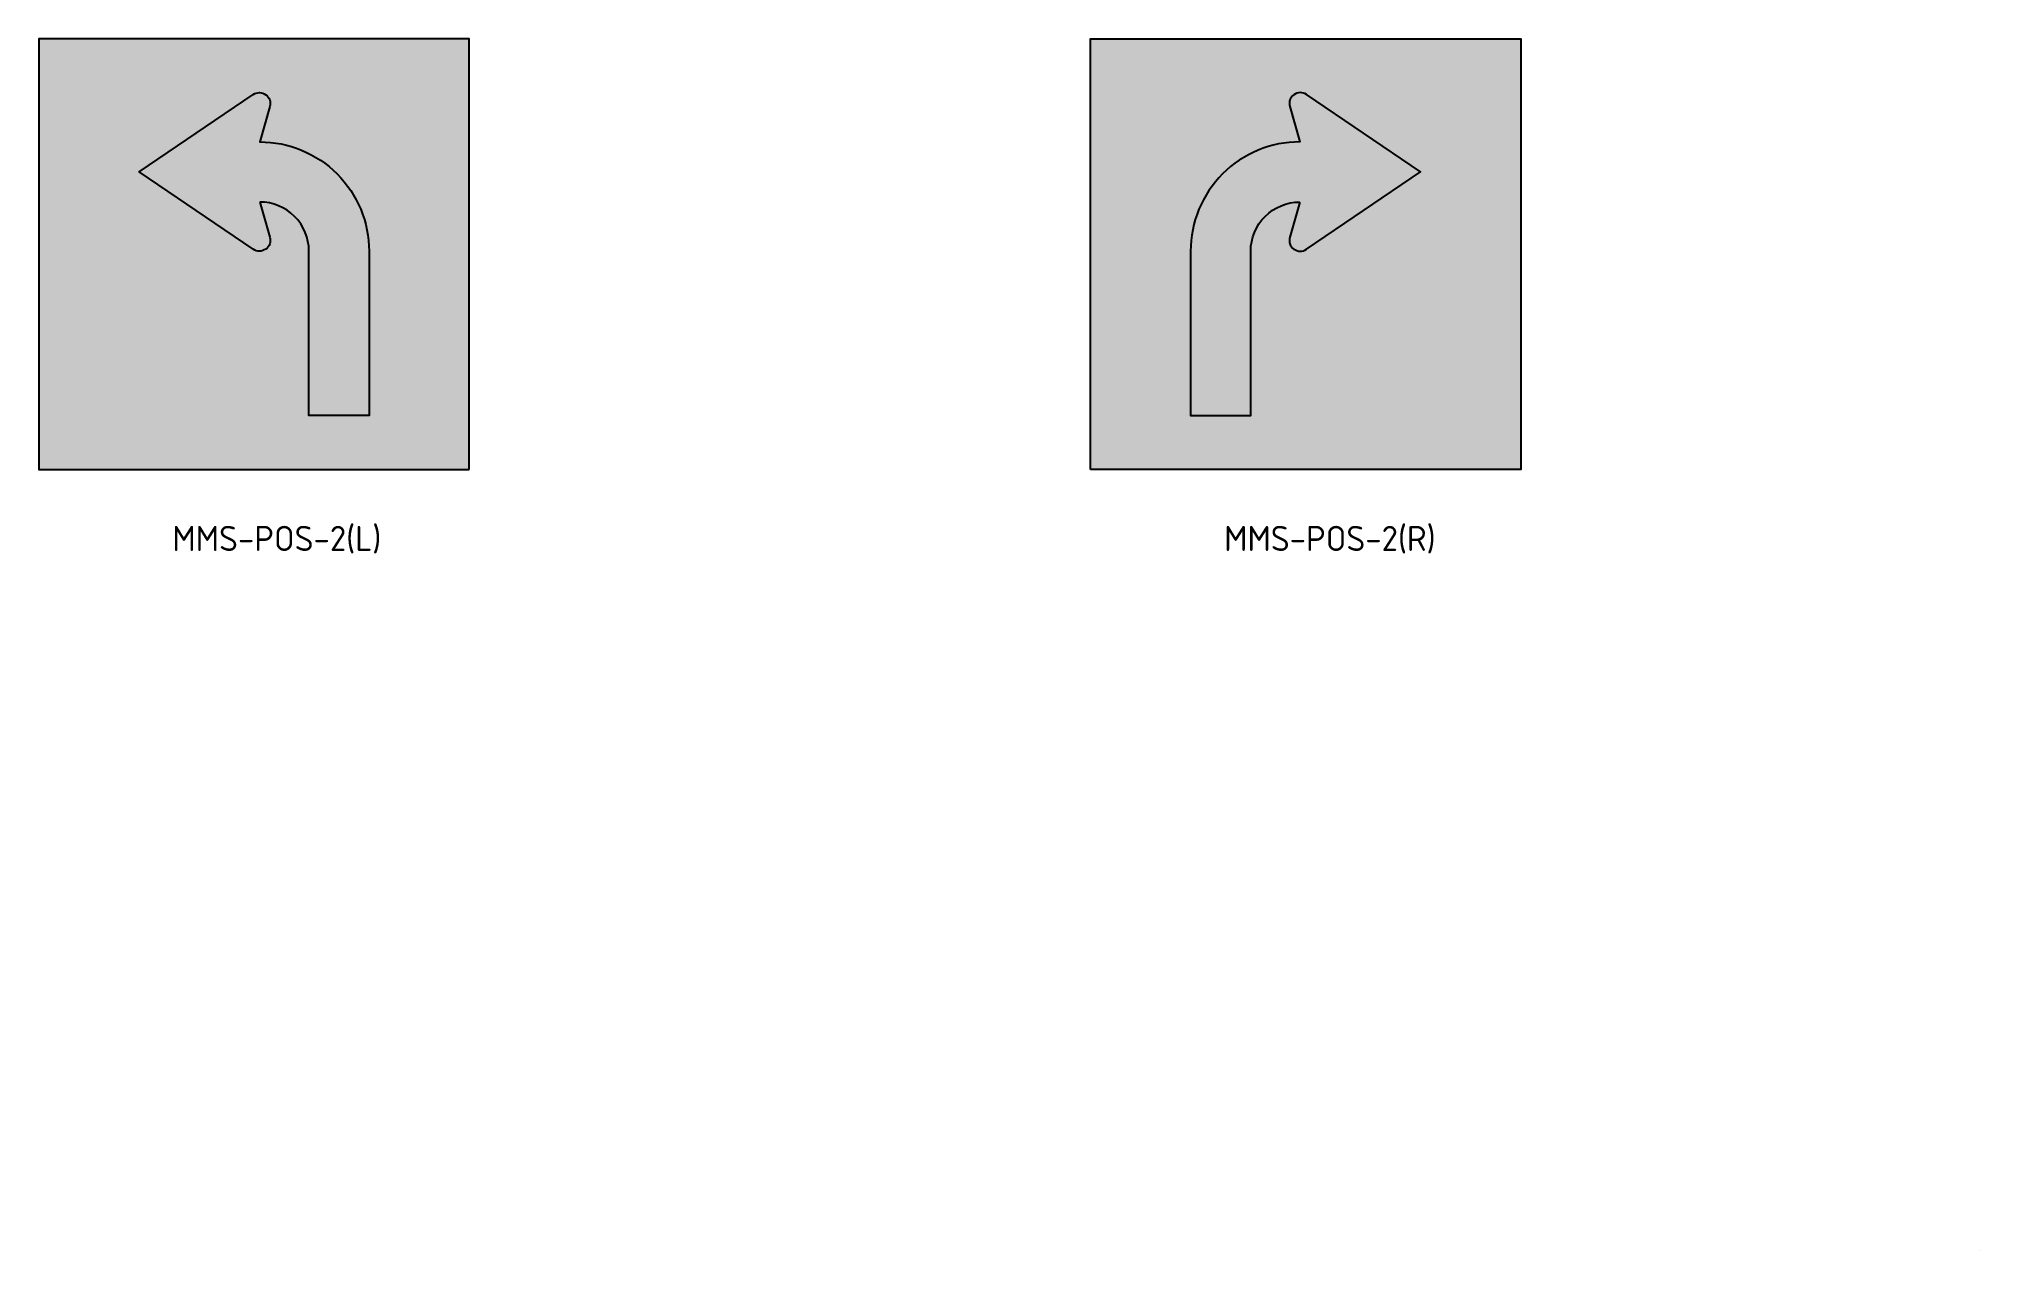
# Model space of a CAD drawing. Extents: x 89 to 359, y 73 to 242.
import ezdxf
from ezdxf.enums import TextEntityAlignment as Align

# ---------------------------------------------------------------- set-up
doc = ezdxf.new("R2010")
doc.units = 0
doc.header["$LTSCALE"] = 0.3
doc.header["$MEASUREMENT"] = 0
for name, color, linetype in [('L25', 1, 'CONTINUOUS'), ('L35', 3, 'CONTINUOUS'), ('TBLK18', 4, 'CONTINUOUS'), ('YELLOW', 50, 'CONTINUOUS')]:
    doc.layers.add(name, color=color, linetype=linetype)
doc.styles.add('iso', font='iso3098b.shx')

msp = doc.modelspace()

# ---------------------------------------------------------------- hatches: boundary and pattern name
at = {"layer": 'L25'}
for points in [[(118.55, 234.3, -0.700998), (120.87, 232.62), (119.46, 227.7, -0.414214), (134.7, 212.47), (134.7, 189.55), (126.32, 189.55), (126.32, 212.47, 0.414214), (119.46, 219.32), (120.87, 214.41, -0.700998), (118.55, 212.73), (102.64, 223.51)], [(265.36, 234.3, 0.700998), (263.04, 232.62), (264.45, 227.7, 0.414214), (249.21, 212.47), (249.21, 189.55), (257.59, 189.55), (257.59, 212.47, -0.414214), (264.45, 219.32), (263.04, 214.41, 0.700998), (265.36, 212.73), (281.27, 223.51)]]:
    msp.add_hatch(color=256, dxfattribs=at).paths.add_polyline_path(points)
at = {"layer": 'TBLK18', "linetype": 'Continuous', "lineweight": 0}
h = msp.add_hatch(color=256, dxfattribs=at)
edge = h.paths.add_edge_path()
edge.add_spline(control_points=[(359.34, 73.22), (359.34, 73.22), (359.34, 73.22), (359.34, 73.21), (359.34, 73.21), (359.34, 73.2), (359.34, 73.2), (359.34, 73.19), (359.34, 73.19), (359.34, 73.18), (359.34, 73.18), (359.34, 73.17), (359.34, 73.16), (359.34, 73.16), (359.34, 73.15), (359.34, 73.15), (359.34, 73.14), (359.34, 73.14), (359.35, 73.14), (359.35, 73.14), (359.35, 73.14), (359.36, 73.13), (359.36, 73.13), (359.36, 73.13), (359.37, 73.13), (359.37, 73.13), (359.38, 73.13), (359.38, 73.13), (359.38, 73.13), (359.39, 73.13), (359.39, 73.13), (359.39, 73.13), (359.4, 73.13), (359.41, 73.13), (359.4, 73.13), (359.39, 73.14), (359.39, 73.14), (359.38, 73.15), (359.38, 73.16), (359.38, 73.16), (359.37, 73.17), (359.37, 73.17), (359.36, 73.18), (359.36, 73.19), (359.36, 73.19), (359.35, 73.2), (359.35, 73.21), (359.35, 73.21), (359.35, 73.22), (359.35, 73.22), (359.34, 73.22)], knot_values=[0, 0, 0, 0, 0.054791, 0.109654, 0.164445, 0.219309, 0.2741, 0.328964, 0.383755, 0.438619, 0.49341, 0.548273, 0.603065, 0.657928, 0.71272, 0.767583, 0.822422, 0.877285, 0.915081, 0.952877, 0.990673, 1.02841, 1.066205, 1.103978, 1.141774, 1.179511, 1.217306, 1.255102, 1.292898, 1.330635, 1.368431, 1.406164, 1.44396, 1.481697, 1.557116, 1.631571, 1.705158, 1.777977, 1.850139, 1.921715, 1.992768, 2.063376, 2.133612, 2.203535, 2.273205, 2.342659, 2.411987, 2.481144, 2.550218, 2.619224, 2.619224, 2.619224, 2.619224], degree=3, periodic=0)
h = msp.add_hatch(color=256, dxfattribs=at)
edge = h.paths.add_edge_path()
edge.add_spline(control_points=[(359.34, 73.22), (359.34, 73.22), (359.34, 73.22), (359.34, 73.21), (359.34, 73.21), (359.34, 73.2), (359.34, 73.2), (359.34, 73.19), (359.34, 73.19), (359.34, 73.18), (359.34, 73.18), (359.34, 73.17), (359.34, 73.16), (359.34, 73.16), (359.34, 73.15), (359.34, 73.15), (359.34, 73.14), (359.34, 73.14), (359.35, 73.14), (359.35, 73.14), (359.35, 73.14), (359.36, 73.13), (359.36, 73.13), (359.36, 73.13), (359.37, 73.13), (359.37, 73.13), (359.38, 73.13), (359.38, 73.13), (359.38, 73.13), (359.39, 73.13), (359.39, 73.13), (359.39, 73.13), (359.4, 73.13), (359.41, 73.13), (359.4, 73.13), (359.39, 73.14), (359.39, 73.14), (359.38, 73.15), (359.38, 73.16), (359.38, 73.16), (359.37, 73.17), (359.37, 73.17), (359.36, 73.18), (359.36, 73.19), (359.36, 73.19), (359.35, 73.2), (359.35, 73.21), (359.35, 73.21), (359.35, 73.22), (359.35, 73.22), (359.34, 73.22)], knot_values=[0, 0, 0, 0, 0.054791, 0.109654, 0.164445, 0.219309, 0.2741, 0.328964, 0.383755, 0.438619, 0.49341, 0.548273, 0.603065, 0.657928, 0.71272, 0.767583, 0.822422, 0.877285, 0.915081, 0.952877, 0.990673, 1.02841, 1.066205, 1.103978, 1.141774, 1.179511, 1.217306, 1.255102, 1.292898, 1.330635, 1.368431, 1.406164, 1.44396, 1.481697, 1.557116, 1.631571, 1.705158, 1.777977, 1.850139, 1.921715, 1.992768, 2.063376, 2.133612, 2.203535, 2.273205, 2.342659, 2.411987, 2.481144, 2.550218, 2.619224, 2.619224, 2.619224, 2.619224], degree=3, periodic=0)
h = msp.add_hatch(color=256, dxfattribs=at)
edge = h.paths.add_edge_path()
edge.add_spline(control_points=[(359.34, 73.22), (359.34, 73.22), (359.34, 73.22), (359.34, 73.21), (359.34, 73.21), (359.34, 73.2), (359.34, 73.2), (359.34, 73.19), (359.34, 73.19), (359.34, 73.18), (359.34, 73.18), (359.34, 73.17), (359.34, 73.16), (359.34, 73.16), (359.34, 73.15), (359.34, 73.15), (359.34, 73.14), (359.34, 73.14), (359.35, 73.14), (359.35, 73.14), (359.35, 73.14), (359.36, 73.13), (359.36, 73.13), (359.36, 73.13), (359.37, 73.13), (359.37, 73.13), (359.38, 73.13), (359.38, 73.13), (359.38, 73.13), (359.39, 73.13), (359.39, 73.13), (359.39, 73.13), (359.4, 73.13), (359.41, 73.13), (359.4, 73.13), (359.39, 73.14), (359.39, 73.14), (359.38, 73.15), (359.38, 73.16), (359.38, 73.16), (359.37, 73.17), (359.37, 73.17), (359.36, 73.18), (359.36, 73.19), (359.36, 73.19), (359.35, 73.2), (359.35, 73.21), (359.35, 73.21), (359.35, 73.22), (359.35, 73.22), (359.34, 73.22)], knot_values=[0, 0, 0, 0, 0.054791, 0.109654, 0.164445, 0.219309, 0.2741, 0.328964, 0.383755, 0.438619, 0.49341, 0.548273, 0.603065, 0.657928, 0.71272, 0.767583, 0.822422, 0.877285, 0.915081, 0.952877, 0.990673, 1.02841, 1.066205, 1.103978, 1.141774, 1.179511, 1.217306, 1.255102, 1.292898, 1.330635, 1.368431, 1.406164, 1.44396, 1.481697, 1.557116, 1.631571, 1.705158, 1.777977, 1.850139, 1.921715, 1.992768, 2.063376, 2.133612, 2.203535, 2.273205, 2.342659, 2.411987, 2.481144, 2.550218, 2.619224, 2.619224, 2.619224, 2.619224], degree=3, periodic=0)
h = msp.add_hatch(color=256, dxfattribs=at)
edge = h.paths.add_edge_path()
edge.add_spline(control_points=[(359.34, 73.22), (359.34, 73.22), (359.34, 73.22), (359.34, 73.21), (359.34, 73.21), (359.34, 73.2), (359.34, 73.2), (359.34, 73.19), (359.34, 73.19), (359.34, 73.18), (359.34, 73.18), (359.34, 73.17), (359.34, 73.16), (359.34, 73.16), (359.34, 73.15), (359.34, 73.15), (359.34, 73.14), (359.34, 73.14), (359.35, 73.14), (359.35, 73.14), (359.35, 73.14), (359.36, 73.13), (359.36, 73.13), (359.36, 73.13), (359.37, 73.13), (359.37, 73.13), (359.38, 73.13), (359.38, 73.13), (359.38, 73.13), (359.39, 73.13), (359.39, 73.13), (359.39, 73.13), (359.4, 73.13), (359.41, 73.13), (359.4, 73.13), (359.39, 73.14), (359.39, 73.14), (359.38, 73.15), (359.38, 73.16), (359.38, 73.16), (359.37, 73.17), (359.37, 73.17), (359.36, 73.18), (359.36, 73.19), (359.36, 73.19), (359.35, 73.2), (359.35, 73.21), (359.35, 73.21), (359.35, 73.22), (359.35, 73.22), (359.34, 73.22)], knot_values=[0, 0, 0, 0, 0.054791, 0.109654, 0.164445, 0.219309, 0.2741, 0.328964, 0.383755, 0.438619, 0.49341, 0.548273, 0.603065, 0.657928, 0.71272, 0.767583, 0.822422, 0.877285, 0.915081, 0.952877, 0.990673, 1.02841, 1.066205, 1.103978, 1.141774, 1.179511, 1.217306, 1.255102, 1.292898, 1.330635, 1.368431, 1.406164, 1.44396, 1.481697, 1.557116, 1.631571, 1.705158, 1.777977, 1.850139, 1.921715, 1.992768, 2.063376, 2.133612, 2.203535, 2.273205, 2.342659, 2.411987, 2.481144, 2.550218, 2.619224, 2.619224, 2.619224, 2.619224], degree=3, periodic=0)
at = {"layer": 'YELLOW'}
h = msp.add_hatch(color=256, dxfattribs=at)
h.paths.add_polyline_path([(148.67, 242.05), (88.67, 242.05), (88.67, 182.05), (148.67, 182.05)])
h.paths.add_polyline_path([(134.7, 212.47), (134.7, 189.55), (126.32, 189.55), (126.32, 212.47, 0.414214), (119.46, 219.32), (120.87, 214.41, -0.700998), (118.55, 212.73), (102.64, 223.51), (118.55, 234.3, -0.700998), (120.87, 232.62), (119.46, 227.7, -0.414214)], flags=16)
h = msp.add_hatch(color=256, dxfattribs=at)
h.paths.add_polyline_path([(295.24, 242.05), (235.24, 242.05), (235.24, 182.05), (295.24, 182.05)])
h.paths.add_polyline_path([(264.45, 227.7), (263.04, 232.62, -0.700998), (265.36, 234.3), (281.27, 223.51), (265.36, 212.73, -0.700998), (263.04, 214.41), (264.45, 219.32, 0.414214), (257.59, 212.47), (257.59, 189.55), (249.21, 189.55), (249.21, 212.47, -0.414214)], flags=16)

# ---------------------------------------------------------------- linework, layer by layer
at = {"layer": 'L25'}
for points in [[(148.67, 182.05), (148.67, 242.05), (88.67, 242.05), (88.67, 182.05)], [(235.24, 182.05), (235.24, 242.05), (295.24, 242.05), (295.24, 182.05)]]:
    msp.add_lwpolyline(points, close=True, dxfattribs=at)
for points in [[(119.46, 219.32), (120.87, 214.41, -0.700998), (118.55, 212.73), (102.64, 223.51), (118.55, 234.3, -0.700998), (120.87, 232.62), (119.46, 227.7, -0.414214), (134.7, 212.47), (134.7, 189.55), (126.32, 189.55), (126.32, 212.47, 0.414214)], [(264.45, 219.32), (263.04, 214.41, 0.700998), (265.36, 212.73), (281.27, 223.51), (265.36, 234.3, 0.700998), (263.04, 232.62), (264.45, 227.7, 0.414214), (249.21, 212.47), (249.21, 189.55), (257.59, 189.55), (257.59, 212.47, -0.414214)]]:
    msp.add_lwpolyline(points, format="xyb", close=True, dxfattribs=at)

# ---------------------------------------------------------------- texts
at = {"layer": 'L35', "style": 'iso'}
for s, p in [('MMS-POS-2(L)', (121.84, 170.69)), ('MMS-POS-2(R)', (268.62, 170.69))]:
    msp.add_text(s, height=3.5, dxfattribs=at).set_placement(p, align=Align.CENTER)

doc.saveas('drawing.dxf')
